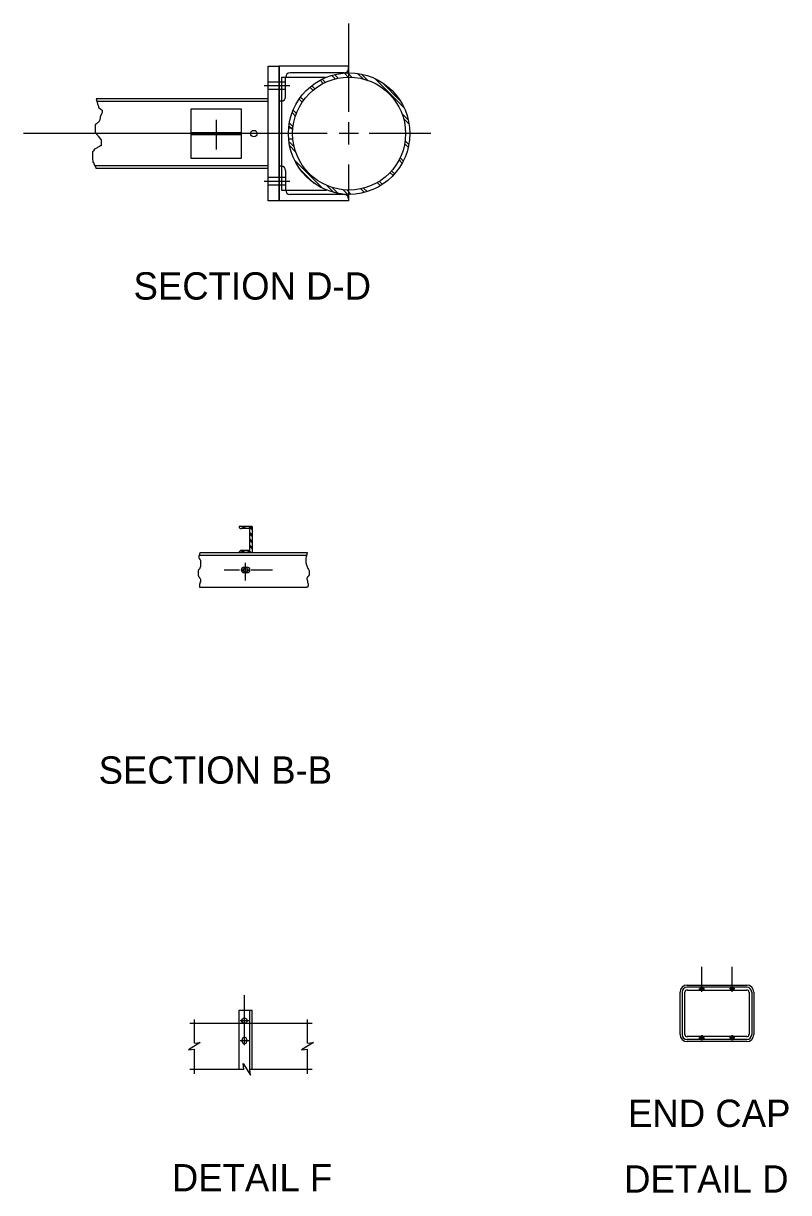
# Model space of a CAD drawing. Extents: x -666 to -576.4, y 698.3 to 770.9.
# Drawn here: x -595.82 to -588.48, y 714.94 to 726.16 of the extents above; entities that cross this region are included whole.
import ezdxf

# ---------------------------------------------------------------- set-up
doc = ezdxf.new("R2010")
doc.units = 0
for name, color, linetype in [('str_Misc-Steel-A', 7, 'Continuous'), ('tcd_NO-PLOT', 7, 'Continuous'), ('tcd_SIGN-OVERHEAD', 7, 'Continuous')]:
    doc.layers.add(name, color=color, linetype=linetype)

msp = doc.modelspace()

# ---------------------------------------------------------------- linework, layer by layer
at = {"layer": 'str_Misc-Steel-A'}
for p, q in [((-589.319, 716.915), (-589.329, 716.899)), ((-589.329, 716.899), (-589.319, 716.883)), ((-589.319, 716.915), (-589.301, 716.915)), ((-589.301, 716.915), (-589.292, 716.899)), ((-589.301, 716.883), (-589.292, 716.899)), ((-589.028, 716.915), (-589.037, 716.899)), ((-589.037, 716.899), (-589.028, 716.883)), ((-589.028, 716.915), (-589.01, 716.915)), ((-589.01, 716.915), (-589.001, 716.899)), ((-589.01, 716.883), (-589.001, 716.899)), ((-589.301, 716.883), (-589.319, 716.883)), ((-589.01, 716.883), (-589.028, 716.883)), ((-589.329, 716.43), (-589.319, 716.446)), ((-589.301, 716.446), (-589.319, 716.446)), ((-589.301, 716.446), (-589.292, 716.43)), ((-589.037, 716.43), (-589.028, 716.446)), ((-589.01, 716.446), (-589.028, 716.446)), ((-589.01, 716.446), (-589.001, 716.43)), ((-589.319, 716.414), (-589.329, 716.43)), ((-589.319, 716.414), (-589.301, 716.414)), ((-589.301, 716.414), (-589.292, 716.43)), ((-589.028, 716.414), (-589.037, 716.43)), ((-589.028, 716.414), (-589.01, 716.414)), ((-589.01, 716.414), (-589.001, 716.43))]:
    msp.add_line(p, q, dxfattribs=at)
for centre, radius in [((-589.31, 716.899), 0.0153), ((-589.31, 716.899), 0.0104), ((-589.31, 716.899), 0.00911), ((-589.019, 716.899), 0.0153), ((-589.019, 716.899), 0.0104), ((-589.019, 716.899), 0.00911), ((-589.31, 716.43), 0.0153), ((-589.31, 716.43), 0.0104), ((-589.31, 716.43), 0.00911), ((-589.019, 716.43), 0.0153), ((-589.019, 716.43), 0.0104), ((-589.019, 716.43), 0.00911)]:
    msp.add_circle(centre, radius, dxfattribs=at)
for centre, radius, start, end in [((-589.31, 716.899), 0.00976, 189.9287, 304.6639), ((-589.311, 716.899), 0.01, 7.1073, 121.8425), ((-589.018, 716.899), 0.00976, 189.9287, 304.6639), ((-589.02, 716.899), 0.01, 7.1073, 121.8425), ((-589.31, 716.43), 0.00976, 55.3361, 170.0713), ((-589.018, 716.43), 0.00976, 55.3361, 170.0713), ((-589.311, 716.43), 0.01, 238.1575, 352.8927), ((-589.02, 716.43), 0.01, 238.1575, 352.8927)]:
    msp.add_arc(centre, radius, start, end, dxfattribs=at)
at = {"layer": 'tcd_SIGN-OVERHEAD'}
for p, q in [((-592.7, 726.165), (-592.7, 725.317)), ((-593.471, 724.461), (-593.471, 725.753)), ((-592.7, 725.753), (-593.366, 725.753)), ((-593.366, 725.419), (-593.366, 725.753)), ((-593.366, 724.461), (-593.366, 725.753)), ((-592.7, 725.732), (-592.7, 725.753)), ((-593.345, 725.648), (-592.912, 725.648)), ((-593.345, 725.648), (-593.345, 724.565)), ((-593.304, 725.461), (-593.304, 725.648)), ((-592.741, 725.69), (-593.262, 725.69)), ((-592.828, 725.632), (-592.861, 725.666)), ((-592.801, 725.638), (-592.836, 725.673)), ((-592.701, 725.647), (-592.743, 725.69)), ((-592.668, 725.648), (-592.71, 725.69)), ((-592.561, 725.632), (-592.614, 725.684)), ((-592.514, 725.617), (-592.575, 725.677)), ((-593.264, 725.565), (-593.51, 725.565)), ((-593.304, 725.602), (-593.471, 725.602)), ((-593.304, 725.529), (-593.471, 725.529)), ((-593.042, 725.523), (-593.072, 725.552)), ((-593.026, 725.539), (-593.054, 725.567)), ((-592.943, 725.588), (-592.974, 725.619)), ((-592.921, 725.599), (-592.953, 725.63)), ((-592.166, 725.353), (-592.449, 725.636)), ((-592.21, 725.429), (-592.376, 725.595)), ((-593.471, 725.44), (-595.124, 725.44)), ((-593.471, 725.414), (-595.115, 725.414)), ((-593.346, 725.419), (-593.366, 725.419)), ((-593.144, 725.409), (-593.174, 725.439)), ((-593.131, 725.428), (-593.161, 725.458)), ((-593.21, 725.276), (-593.242, 725.309)), ((-593.201, 725.3), (-593.233, 725.332)), ((-593.971, 725.238), (-593.971, 724.953)), ((-593.233, 725.173), (-593.269, 725.209)), ((-592.7, 725.217), (-592.7, 725.107)), ((-592.127, 725.238), (-592.189, 725.3)), ((-592.119, 725.197), (-592.173, 725.252)), ((-592.906, 725.107), (-595.821, 725.107)), ((-594.21, 725.117), (-593.731, 725.117)), ((-594.21, 725.097), (-593.731, 725.097)), ((-593.234, 725.159), (-593.276, 725.159)), ((-593.236, 725.143), (-593.274, 725.181)), ((-592.7, 725.107), (-592.791, 725.107)), ((-592.7, 725.107), (-592.7, 725.003)), ((-592.605, 725.107), (-592.7, 725.107)), ((-591.91, 725.107), (-592.502, 725.107)), ((-593.234, 725.055), (-593.276, 725.055)), ((-593.222, 724.979), (-593.274, 725.031)), ((-593.208, 724.933), (-593.267, 724.992)), ((-592.127, 724.976), (-592.162, 725.011)), ((-592.121, 725.003), (-592.158, 725.039)), ((-592.186, 724.823), (-592.216, 724.854)), ((-592.174, 724.844), (-592.205, 724.875)), ((-593.471, 724.799), (-595.137, 724.799)), ((-593.471, 724.773), (-595.122, 724.773)), ((-593.366, 724.794), (-593.366, 724.461)), ((-593.346, 724.794), (-593.366, 724.794)), ((-593.304, 724.753), (-593.304, 724.565)), ((-592.95, 724.582), (-593.22, 724.852)), ((-593.03, 724.629), (-593.173, 724.772)), ((-592.7, 724.811), (-592.7, 724.479)), ((-592.258, 724.721), (-592.287, 724.75)), ((-593.264, 724.648), (-593.51, 724.648)), ((-593.304, 724.685), (-593.471, 724.685)), ((-592.394, 724.607), (-592.425, 724.637)), ((-592.374, 724.62), (-592.405, 724.65)), ((-592.273, 724.704), (-592.303, 724.733)), ((-593.304, 724.612), (-593.471, 724.612)), ((-593.345, 724.565), (-592.912, 724.565)), ((-592.741, 724.523), (-593.262, 724.523)), ((-592.842, 724.542), (-592.909, 724.609)), ((-592.801, 724.533), (-592.858, 724.59)), ((-592.708, 724.524), (-592.752, 724.568)), ((-592.675, 724.524), (-592.717, 724.566)), ((-592.548, 724.542), (-592.583, 724.577)), ((-592.523, 724.55), (-592.556, 724.583)), ((-592.7, 724.461), (-593.366, 724.461)), ((-592.7, 724.482), (-592.7, 724.461)), ((-593.626, 721.336), (-593.751, 721.336)), ((-593.653, 721.316), (-593.73, 721.316)), ((-593.7, 721.316), (-593.721, 721.336)), ((-593.685, 721.316), (-593.706, 721.336)), ((-593.642, 721.336), (-593.706, 721.336)), ((-593.626, 721.306), (-593.657, 721.336)), ((-593.648, 721.112), (-593.648, 721.31)), ((-593.626, 721.257), (-593.648, 721.278)), ((-593.626, 721.242), (-593.648, 721.263)), ((-593.626, 721.32), (-593.642, 721.336)), ((-593.626, 721.336), (-593.626, 721.086)), ((-593.626, 721.195), (-593.648, 721.217)), ((-593.626, 721.18), (-593.648, 721.202)), ((-593.626, 721.135), (-593.648, 721.157)), ((-594.133, 721.06), (-593.104, 721.06)), ((-594.125, 721.086), (-593.097, 721.086)), ((-593.634, 721.086), (-593.751, 721.086)), ((-593.71, 721.086), (-593.73, 721.107)), ((-593.653, 721.107), (-593.73, 721.107)), ((-593.695, 721.086), (-593.716, 721.107)), ((-593.71, 721.086), (-593.626, 721.086)), ((-593.649, 721.086), (-593.67, 721.107)), ((-593.634, 721.086), (-593.655, 721.107)), ((-593.626, 721.121), (-593.648, 721.142)), ((-594.131, 720.753), (-593.097, 720.753)), ((-589.31, 716.87), (-589.31, 717.112)), ((-589.019, 716.87), (-589.019, 717.112)), ((-589.453, 716.935), (-588.876, 716.935)), ((-588.876, 716.915), (-589.453, 716.915)), ((-589.451, 716.888), (-588.878, 716.888)), ((-589.337, 716.899), (-589.284, 716.899)), ((-588.992, 716.899), (-589.045, 716.899)), ((-593.699, 716.359), (-593.699, 716.838)), ((-589.519, 716.461), (-589.519, 716.868)), ((-589.498, 716.868), (-589.498, 716.461)), ((-589.472, 716.461), (-589.472, 716.868)), ((-588.857, 716.868), (-588.857, 716.461)), ((-588.831, 716.868), (-588.831, 716.461)), ((-588.811, 716.868), (-588.811, 716.461)), ((-593.751, 716.695), (-593.626, 716.695)), ((-593.751, 716.57), (-593.751, 716.695)), ((-593.647, 716.127), (-593.647, 716.695)), ((-593.626, 716.57), (-593.626, 716.695)), ((-594.224, 716.57), (-593.049, 716.57)), ((-594.18, 716.378), (-594.18, 716.607)), ((-593.751, 716.127), (-593.751, 716.57)), ((-593.74, 716.595), (-593.654, 716.595)), ((-593.626, 716.127), (-593.626, 716.57)), ((-593.093, 716.378), (-593.093, 716.607)), ((-588.878, 716.441), (-589.451, 716.441)), ((-589.434, 716.497), (-589.434, 716.497)), ((-589.31, 716.454), (-589.31, 716.406)), ((-589.019, 716.454), (-589.019, 716.406)), ((-593.74, 716.403), (-593.654, 716.403)), ((-593.72, 716.393), (-593.72, 716.414)), ((-593.678, 716.414), (-593.678, 716.393)), ((-588.876, 716.415), (-589.453, 716.415)), ((-588.878, 716.394), (-589.453, 716.394)), ((-589.415, 716.394), (-589.415, 716.394)), ((-589.337, 716.43), (-589.284, 716.43)), ((-588.992, 716.43), (-589.045, 716.43)), ((-594.18, 716.084), (-594.18, 716.321)), ((-593.093, 716.084), (-593.093, 716.321)), ((-593.704, 716.127), (-594.224, 716.127)), ((-593.049, 716.127), (-593.647, 716.127))]:
    msp.add_line(p, q, dxfattribs=at)
for points in [[(-593.471, 725.753), (-593.366, 725.753), (-593.366, 724.461), (-593.471, 724.461)], [(-594.21, 725.346), (-593.731, 725.346), (-593.731, 724.867), (-594.21, 724.867)]]:
    msp.add_lwpolyline(points, close=True, dxfattribs=at)
for points in [[(-595.124, 725.44), (-595.105, 725.382), (-595.1, 725.369), (-595.1, 725.364), (-595.1, 725.359), (-595.097, 725.356), (-595.097, 725.356), (-595.081, 725.346), (-595.074, 725.34), (-595.066, 725.333), (-595.066, 725.33), (-595.066, 725.327), (-595.066, 725.322), (-595.066, 725.317), (-595.066, 725.314), (-595.066, 725.312), (-595.066, 725.309), (-595.068, 725.304), (-595.068, 725.299), (-595.071, 725.296), (-595.074, 725.291), (-595.076, 725.286), (-595.079, 725.283), (-595.081, 725.273), (-595.084, 725.268), (-595.084, 725.265), (-595.084, 725.26), (-595.084, 725.26), (-595.087, 725.244), (-595.092, 725.231), (-595.097, 725.223), (-595.097, 725.221), (-595.1, 725.218), (-595.105, 725.215), (-595.107, 725.213), (-595.11, 725.21), (-595.113, 725.208), (-595.118, 725.202), (-595.12, 725.2), (-595.128, 725.195), (-595.131, 725.192), (-595.131, 725.189), (-595.133, 725.187), (-595.133, 725.184), (-595.133, 725.181), (-595.133, 725.166), (-595.133, 725.155), (-595.133, 725.137), (-595.131, 725.132), (-595.131, 725.127), (-595.131, 725.122), (-595.128, 725.119), (-595.126, 725.114), (-595.12, 725.108), (-595.118, 725.103), (-595.107, 725.09), (-595.102, 725.082), (-595.081, 725.054), (-595.076, 725.051), (-595.076, 725.049), (-595.076, 725.046), (-595.076, 725.043), (-595.076, 725.041), (-595.076, 725.033), (-595.076, 725.03), (-595.074, 724.994), (-595.074, 724.991), (-595.076, 724.991), (-595.079, 724.991), (-595.081, 724.991), (-595.084, 724.989), (-595.089, 724.986), (-595.092, 724.983), (-595.115, 724.97), (-595.12, 724.965), (-595.133, 724.96), (-595.136, 724.96), (-595.139, 724.957), (-595.139, 724.957), (-595.144, 724.949), (-595.144, 724.944), (-595.146, 724.942), (-595.149, 724.939), (-595.157, 724.931), (-595.157, 724.929), (-595.157, 724.921), (-595.159, 724.918), (-595.159, 724.913), (-595.159, 724.91), (-595.159, 724.908), (-595.159, 724.903), (-595.159, 724.9), (-595.159, 724.895), (-595.159, 724.89), (-595.159, 724.871), (-595.157, 724.858), (-595.154, 724.845), (-595.154, 724.837), (-595.149, 724.827), (-595.146, 724.822), (-595.146, 724.819), (-595.124, 724.773)], [(-594.125, 721.086), (-594.128, 721.078), (-594.131, 721.075), (-594.131, 721.073), (-594.132, 721.067), (-594.134, 721.06), (-594.137, 721.052), (-594.137, 721.049), (-594.137, 721.048), (-594.137, 721.045), (-594.137, 721.042), (-594.137, 721.039), (-594.137, 721.035), (-594.135, 721.034), (-594.134, 721.031), (-594.132, 721.028), (-594.131, 721.026), (-594.128, 721.022), (-594.126, 721.02), (-594.125, 721.018), (-594.123, 721.016), (-594.122, 721.013), (-594.121, 721.012), (-594.121, 721.01), (-594.121, 721.009), (-594.121, 721.007), (-594.121, 721.006), (-594.121, 721.005), (-594.121, 721.003), (-594.121, 721.002), (-594.121, 720.999), (-594.121, 720.997), (-594.121, 720.996), (-594.121, 720.993), (-594.121, 720.992), (-594.121, 720.987), (-594.121, 720.986), (-594.121, 720.983), (-594.121, 720.981), (-594.121, 720.979), (-594.121, 720.977), (-594.121, 720.973), (-594.121, 720.97), (-594.121, 720.966), (-594.121, 720.961), (-594.121, 720.958), (-594.121, 720.955), (-594.121, 720.952), (-594.121, 720.95), (-594.123, 720.945), (-594.125, 720.942), (-594.126, 720.939), (-594.126, 720.937), (-594.128, 720.935), (-594.129, 720.934), (-594.131, 720.931), (-594.134, 720.928), (-594.137, 720.925), (-594.138, 720.922), (-594.141, 720.919), (-594.141, 720.916), (-594.142, 720.916), (-594.142, 720.913), (-594.142, 720.912), (-594.144, 720.909), (-594.144, 720.906), (-594.144, 720.903), (-594.144, 720.9), (-594.144, 720.897), (-594.144, 720.896), (-594.144, 720.892), (-594.144, 720.889), (-594.144, 720.886), (-594.144, 720.883), (-594.144, 720.879), (-594.144, 720.877), (-594.144, 720.874), (-594.144, 720.873), (-594.142, 720.87), (-594.142, 720.866), (-594.141, 720.863), (-594.139, 720.858), (-594.138, 720.856), (-594.137, 720.853), (-594.134, 720.85), (-594.132, 720.848), (-594.131, 720.845), (-594.129, 720.842), (-594.126, 720.84), (-594.125, 720.837), (-594.122, 720.832), (-594.122, 720.831), (-594.122, 720.829), (-594.121, 720.828), (-594.121, 720.825), (-594.121, 720.824), (-594.121, 720.822), (-594.121, 720.821), (-594.121, 720.819), (-594.121, 720.818), (-594.121, 720.816), (-594.121, 720.814), (-594.121, 720.812), (-594.121, 720.809), (-594.121, 720.808), (-594.121, 720.805), (-594.122, 720.803), (-594.123, 720.801), (-594.125, 720.799), (-594.126, 720.798), (-594.126, 720.796), (-594.128, 720.795), (-594.128, 720.793), (-594.129, 720.792), (-594.129, 720.79), (-594.129, 720.787), (-594.129, 720.786), (-594.131, 720.786), (-594.131, 720.785), (-594.131, 720.783), (-594.131, 720.78), (-594.131, 720.779), (-594.131, 720.777), (-594.131, 720.776), (-594.131, 720.774), (-594.131, 720.773), (-594.131, 720.772), (-594.131, 720.77), (-594.131, 720.769), (-594.131, 720.767), (-594.131, 720.766), (-594.131, 720.764), (-594.131, 720.763), (-594.131, 720.761), (-594.131, 720.76), (-594.131, 720.759), (-594.131, 720.757), (-594.131, 720.756), (-594.131, 720.754), (-594.131, 720.753)], [(-593.097, 721.086), (-593.105, 721.054), (-593.108, 721.044), (-593.11, 721.032), (-593.11, 721.025), (-593.11, 721.018), (-593.11, 721.009), (-593.11, 721.005), (-593.11, 721.003), (-593.11, 721.002), (-593.11, 721), (-593.11, 720.999), (-593.11, 720.997), (-593.11, 720.996), (-593.11, 720.994), (-593.11, 720.993), (-593.11, 720.992), (-593.11, 720.99), (-593.11, 720.989), (-593.11, 720.987), (-593.108, 720.984), (-593.108, 720.983), (-593.107, 720.981), (-593.107, 720.98), (-593.107, 720.979), (-593.107, 720.977), (-593.107, 720.976), (-593.107, 720.974), (-593.107, 720.973), (-593.107, 720.971), (-593.107, 720.97), (-593.105, 720.968), (-593.104, 720.967), (-593.104, 720.966), (-593.102, 720.963), (-593.102, 720.96), (-593.101, 720.958), (-593.1, 720.957), (-593.1, 720.955), (-593.1, 720.954), (-593.098, 720.954), (-593.098, 720.952), (-593.098, 720.951), (-593.097, 720.95), (-593.097, 720.948), (-593.095, 720.944), (-593.095, 720.942), (-593.094, 720.941), (-593.094, 720.938), (-593.094, 720.937), (-593.092, 720.937), (-593.091, 720.935), (-593.091, 720.934), (-593.089, 720.932), (-593.089, 720.931), (-593.088, 720.929), (-593.087, 720.926), (-593.085, 720.924), (-593.082, 720.919), (-593.081, 720.918), (-593.081, 720.915), (-593.079, 720.913), (-593.079, 720.911), (-593.079, 720.908), (-593.079, 720.905), (-593.079, 720.902), (-593.079, 720.9), (-593.079, 720.897), (-593.079, 720.895), (-593.079, 720.893), (-593.079, 720.887), (-593.079, 720.886), (-593.079, 720.883), (-593.079, 720.882), (-593.079, 720.879), (-593.079, 720.877), (-593.079, 720.876), (-593.079, 720.874), (-593.079, 720.873), (-593.079, 720.871), (-593.079, 720.87), (-593.079, 720.869), (-593.081, 720.867), (-593.082, 720.864), (-593.084, 720.864), (-593.084, 720.861), (-593.087, 720.86), (-593.087, 720.858), (-593.088, 720.857), (-593.089, 720.857), (-593.092, 720.854), (-593.094, 720.853), (-593.095, 720.851), (-593.098, 720.848), (-593.098, 720.847), (-593.098, 720.845), (-593.098, 720.844), (-593.1, 720.844), (-593.1, 720.842), (-593.1, 720.841), (-593.1, 720.84), (-593.1, 720.838), (-593.1, 720.835), (-593.1, 720.834), (-593.1, 720.832), (-593.1, 720.829), (-593.098, 720.827), (-593.097, 720.824), (-593.097, 720.821), (-593.095, 720.819), (-593.095, 720.818), (-593.095, 720.815), (-593.095, 720.814), (-593.095, 720.812), (-593.095, 720.809), (-593.095, 720.808), (-593.095, 720.806), (-593.095, 720.803), (-593.095, 720.801), (-593.094, 720.799), (-593.094, 720.798), (-593.092, 720.796), (-593.092, 720.795), (-593.092, 720.793), (-593.091, 720.792), (-593.091, 720.79), (-593.091, 720.789), (-593.089, 720.787), (-593.088, 720.786), (-593.088, 720.785), (-593.088, 720.783), (-593.088, 720.782), (-593.088, 720.78), (-593.088, 720.779), (-593.088, 720.777), (-593.088, 720.776), (-593.088, 720.774), (-593.088, 720.773), (-593.088, 720.772), (-593.088, 720.77), (-593.088, 720.769), (-593.089, 720.769), (-593.089, 720.767), (-593.089, 720.766), (-593.091, 720.764), (-593.091, 720.763), (-593.091, 720.761), (-593.091, 720.76), (-593.092, 720.759), (-593.094, 720.759), (-593.094, 720.757), (-593.094, 720.756), (-593.095, 720.756), (-593.095, 720.754), (-593.097, 720.754), (-593.098, 720.753), (-593.098, 720.753), (-593.1, 720.753)], [(-593.704, 720.946), (-593.673, 720.946)], [(-593.689, 720.818), (-593.689, 720.988)], [(-593.894, 720.92), (-593.747, 720.92)], [(-593.731, 720.92), (-593.647, 720.92)], [(-593.704, 720.894), (-593.673, 720.894)], [(-593.634, 720.92), (-593.43, 720.92)], [(-594.18, 716.378), (-594.123, 716.385), (-594.237, 716.313), (-594.18, 716.321)], [(-593.093, 716.378), (-593.036, 716.385), (-593.151, 716.313), (-593.093, 716.321)], [(-593.704, 716.127), (-593.711, 716.184), (-593.64, 716.07), (-593.647, 716.127)]]:
    msp.add_lwpolyline(points, dxfattribs=at)
for centre, radius in [((-592.695, 725.107), 0.583), ((-592.695, 725.107), 0.542), ((-593.61, 725.107), 0.0312), ((-593.689, 720.92), 0.0208), ((-593.699, 716.595), 0.026)]:
    msp.add_circle(centre, radius, dxfattribs=at)
for centre, radius, start, end in [((-593.262, 725.648), 0.0417, 90, 180), ((-592.741, 725.732), 0.0417, 270, 0), ((-593.346, 725.461), 0.0417, 270, 0), ((-593.346, 724.753), 0.0417, 0, 90), ((-593.262, 724.565), 0.0417, 180, 270), ((-592.741, 724.482), 0.0417, 0, 90), ((-593.73, 721.336), 0.0208, 180, 270), ((-593.653, 721.31), 0.00521, 0, 90), ((-593.73, 721.086), 0.0208, 90, 180), ((-593.653, 721.112), 0.00521, 270, 0), ((-593.704, 720.92), 0.026, 90, 270), ((-593.673, 720.92), 0.026, 270, 90), ((-589.451, 716.868), 0.0677, 90, 180), ((-589.451, 716.868), 0.0469, 90, 180), ((-589.451, 716.868), 0.0208, 90, 180), ((-588.878, 716.868), 0.0676, 0, 90), ((-588.878, 716.868), 0.0469, 0, 90), ((-588.878, 716.868), 0.0208, 0, 90), ((-589.451, 716.461), 0.0677, 180, 270), ((-589.451, 716.461), 0.0469, 180, 270), ((-589.451, 716.461), 0.0208, 180, 270), ((-588.878, 716.461), 0.0469, 270, 0), ((-588.878, 716.461), 0.0676, 270, 0), ((-588.878, 716.461), 0.0208, 270, 0), ((-593.699, 716.414), 0.0208, 0, 180), ((-593.699, 716.393), 0.0208, 180, 0)]:
    msp.add_arc(centre, radius, start, end, dxfattribs=at)

# ---------------------------------------------------------------- texts
at = {"layer": 'tcd_NO-PLOT'}
for s, height, p in [('SECTION D-D', 0.26229, (-594.764, 723.514)), ('SECTION B-B', 0.26229, (-595.099, 718.868)), ('END CAP', 0.2623, (-590.018, 715.574)), ('DETAIL F', 0.2623, (-594.396, 714.956)), ('DETAIL D', 0.2623, (-590.056, 714.944))]:
    msp.add_text(s, height=height, dxfattribs=at).set_placement(p)

doc.saveas('drawing.dxf')
